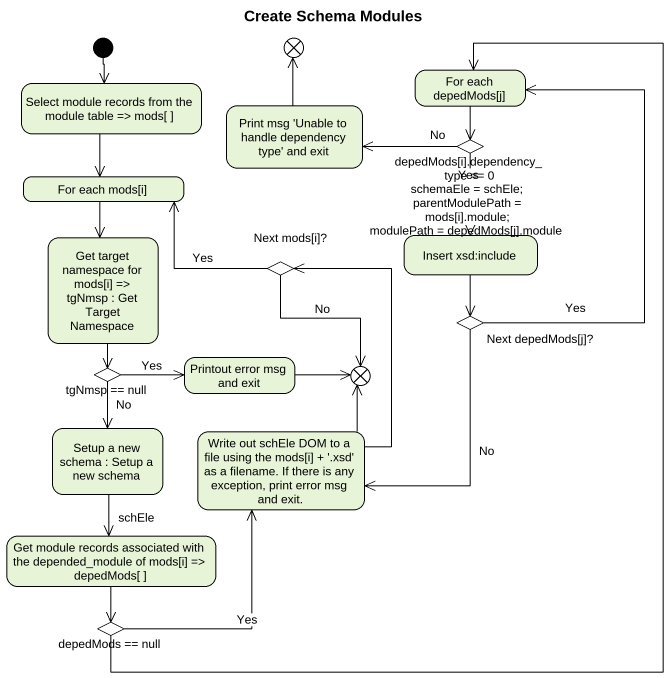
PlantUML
@startuml
title Create Schema Modules
hide empty description
state flowfinal1 <<end>>
state "Select module records from the module table => mods[ ]" as Select_module_records_from
state "For each depedMods[j]" as For_each_depedMods_j
state "Print msg 'Unable to handle dependency type' and exit" as Print_msg_Unable_to_handle
state "depedMods[i].dependency_type == 0" as depedMods_i_dependency_type <<choice>>
state "For each mods[i]" as For_each_mods_i
state "Get target namespace for mods[i] => tgNmsp : Get Target Namespace" as Get_target_namespace_for
state "Insert xsd:include" as Insert_xsd_include
state "Next mods[i]?" as Next_mods_i <<choice>>
state "Next depedMods[j]?" as Next_depedMods_j <<choice>>
state "tgNmsp == null" as tgNmsp_null <<choice>>
state "Printout error msg and exit" as Printout_error_msg_and_exit
state flowfinal2 <<end>>
state "Setup a new schema : Setup a new schema" as Setup_a_new_schema
state "Write out schEle DOM to a file using the mods[i] + '.xsd' as a filename. If there is any exception, print error msg and exit." as Write_out_schEle_DOM_to_a
state "Get module records associated with the depended_module of mods[i] => depedMods[ ]" as Get_module_records
state "depedMods == null" as depedMods_null <<choice>>
[*] --> Select_module_records_from
Select_module_records_from --> For_each_mods_i
For_each_depedMods_j --> depedMods_i_dependency_type
Print_msg_Unable_to_handle -up-> flowfinal1
depedMods_i_dependency_type -left-> Print_msg_Unable_to_handle : No
depedMods_i_dependency_type --> Insert_xsd_include : Yes schemaEle = schEle; parentModulePath = mods[i].module; modulePath = depedMods[j].module
For_each_mods_i --> Get_target_namespace_for
Get_target_namespace_for --> tgNmsp_null
Insert_xsd_include --> Next_depedMods_j
Next_mods_i -left-> For_each_mods_i : Yes
Next_mods_i --> flowfinal2 : No
Next_depedMods_j -up-> For_each_depedMods_j : Yes
Next_depedMods_j --> Write_out_schEle_DOM_to_a : No
tgNmsp_null -right-> Printout_error_msg_and_exit : Yes
tgNmsp_null --> Setup_a_new_schema : No
Printout_error_msg_and_exit -right-> flowfinal2
Setup_a_new_schema --> Get_module_records : schEle
Write_out_schEle_DOM_to_a -up-> Next_mods_i
Write_out_schEle_DOM_to_a -up-> flowfinal2
Get_module_records --> depedMods_null
depedMods_null -up-> For_each_depedMods_j
depedMods_null -up-> Write_out_schEle_DOM_to_a : Yes
@enduml
